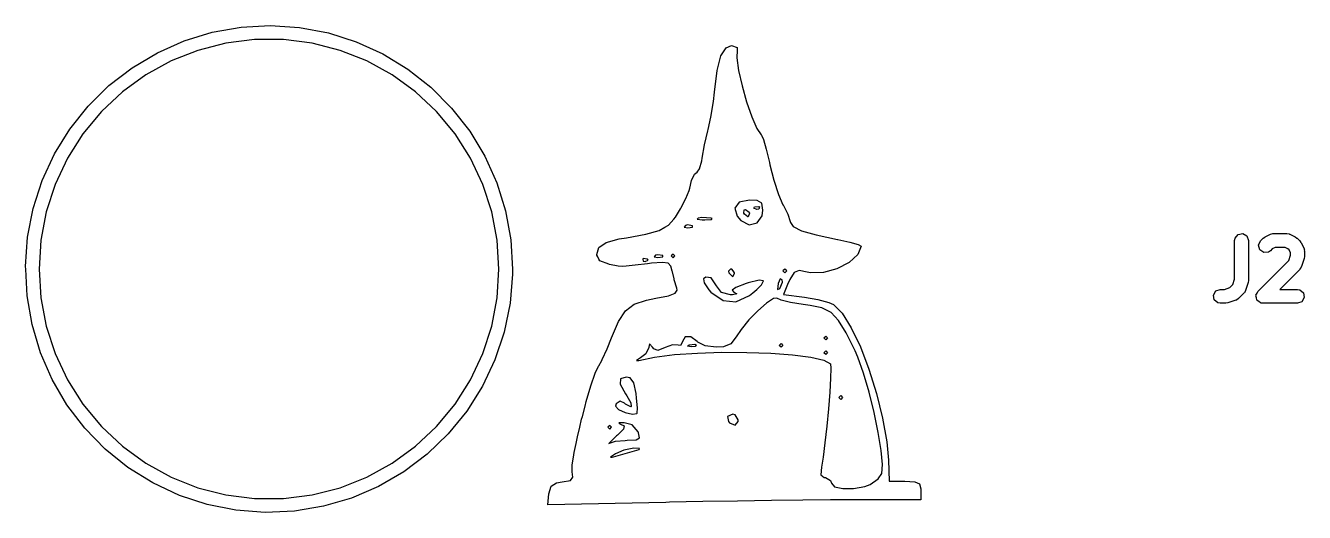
# Model space of a CAD drawing. Extents: x 83.3 to 116.7, y -116.6 to -83.3.
# Drawn here: x 83.39 to 97.12, y -88.61 to -83.39 of the extents above; entities that cross this region are included whole.
import ezdxf

# ---------------------------------------------------------------- set-up
doc = ezdxf.new("R2010")
doc.units = 0
doc.layers.add('BLACK', color=7, linetype='CONTINUOUS')

msp = doc.modelspace()

# ---------------------------------------------------------------- linework, layer by layer
at = {"layer": 'BLACK', "linetype": 'CONTINUOUS'}
for p, q in [((85.0885, -83.549), (85.3895, -83.4573)), ((85.3895, -83.4573), (85.6994, -83.4023)), ((85.6994, -83.4023), (86.0137, -83.385)), ((86.0137, -83.385), (86.3277, -83.4056)), ((86.3277, -83.4056), (86.6371, -83.4638)), ((86.6371, -83.4638), (86.9371, -83.5587)), ((84.8006, -83.6763), (85.0885, -83.549)), ((85.2368, -83.651), (84.9484, -83.7652)), ((85.5372, -83.5739), (85.2368, -83.651)), ((85.8449, -83.535), (85.5372, -83.5739)), ((86.1551, -83.535), (85.8449, -83.535)), ((86.4628, -83.5739), (86.1551, -83.535)), ((86.7632, -83.651), (86.4628, -83.5739)), ((87.0516, -83.7652), (86.7632, -83.651)), ((86.9371, -83.5587), (87.2236, -83.689)), ((90.8536, -83.7102), (90.9085, -83.6227)), ((90.9085, -83.6227), (90.9674, -83.6)), ((90.9674, -83.6), (91.0264, -83.6193)), ((91.0291, -83.6506), (91.0242, -83.7332)), ((91.0264, -83.6193), (91.0291, -83.6506)), ((84.5302, -83.8372), (84.8006, -83.6763)), ((84.9484, -83.7652), (84.6766, -83.9146)), ((87.3234, -83.9146), (87.0516, -83.7652)), ((87.2236, -83.689), (87.4924, -83.8527)), ((90.8125, -83.8678), (90.8536, -83.7102)), ((91.0242, -83.7332), (91.0434, -83.8677)), ((84.281, -84.0294), (84.5302, -83.8372)), ((84.6766, -83.9146), (84.4256, -84.0969)), ((87.5744, -84.0969), (87.3234, -83.9146)), ((87.4924, -83.8527), (87.7396, -84.0475)), ((90.7836, -84.1), (90.8125, -83.8678)), ((91.0434, -83.8677), (91.0805, -84.0322)), ((84.0567, -84.2502), (84.281, -84.0294)), ((87.7396, -84.0475), (87.9615, -84.2707)), ((91.0805, -84.0322), (91.1294, -84.2054)), ((84.4256, -84.0969), (84.1995, -84.3093)), ((87.8005, -84.3093), (87.5744, -84.0969)), ((90.7726, -84.201), (90.7836, -84.1)), ((83.8605, -84.4964), (84.0567, -84.2502)), ((84.1995, -84.3093), (84.0018, -84.5482)), ((87.9982, -84.5482), (87.8005, -84.3093)), ((87.9615, -84.2707), (88.1551, -84.5188)), ((90.7467, -84.3673), (90.7726, -84.201)), ((91.1294, -84.2054), (91.184, -84.3655)), ((90.7173, -84.5), (90.7467, -84.3673)), ((91.184, -84.3655), (91.2381, -84.4909)), ((83.6954, -84.7643), (83.8605, -84.4964)), ((84.0018, -84.5482), (83.8356, -84.8101)), ((88.1644, -84.8101), (87.9982, -84.5482)), ((88.1551, -84.5188), (88.3174, -84.7885)), ((90.6773, -84.6666), (90.7131, -84.5154)), ((90.7131, -84.5154), (90.7173, -84.5)), ((91.2381, -84.4909), (91.2857, -84.5601)), ((91.2857, -84.5601), (91.2877, -84.5616)), ((91.2877, -84.5616), (91.3097, -84.6086)), ((91.3097, -84.6086), (91.3407, -84.7132)), ((90.6517, -84.81), (90.6773, -84.6666)), ((91.3407, -84.7132), (91.3745, -84.8544)), ((83.5636, -85.0501), (83.6954, -84.7643)), ((83.8356, -84.8101), (83.7036, -85.0908)), ((88.2964, -85.0908), (88.1644, -84.8101)), ((88.3174, -84.7885), (88.4462, -85.0757)), ((90.6245, -84.9247), (90.6475, -84.8372)), ((90.6475, -84.8372), (90.6517, -84.81)), ((91.3745, -84.8544), (91.3801, -84.8806)), ((91.3801, -84.8806), (91.422, -85.0471)), ((90.5362, -85.0496), (90.5702, -84.981)), ((90.5702, -84.981), (90.5985, -84.96)), ((90.5985, -84.96), (90.6245, -84.9247)), ((83.4672, -85.3497), (83.5636, -85.0501)), ((83.7036, -85.0908), (83.6077, -85.3858)), ((88.3923, -85.3858), (88.2964, -85.0908)), ((88.4462, -85.0757), (88.5395, -85.3762)), ((90.4756, -85.2413), (90.5125, -85.1578)), ((90.5125, -85.1578), (90.5208, -85.1302)), ((90.5208, -85.1302), (90.5362, -85.0496)), ((91.422, -85.0471), (91.4722, -85.2009)), ((90.4237, -85.3452), (90.4756, -85.2413)), ((91.049, -85.2836), (91.0024, -85.3452)), ((91.1605, -85.26), (91.049, -85.2836)), ((91.2443, -85.265), (91.1605, -85.26)), ((91.2913, -85.2943), (91.2443, -85.265)), ((91.304, -85.3663), (91.2913, -85.2943)), ((91.4722, -85.2009), (91.5202, -85.3093)), ((83.4074, -85.6587), (83.4672, -85.3497)), ((83.6077, -85.3858), (83.5496, -85.6904)), ((88.4504, -85.6904), (88.3923, -85.3858)), ((88.5395, -85.3762), (88.5961, -85.6858)), ((90.3659, -85.4447), (90.4193, -85.3541)), ((90.4193, -85.3541), (90.4237, -85.3452)), ((91.0024, -85.3452), (91.0269, -85.4308)), ((91.0269, -85.4308), (91.0664, -85.4773)), ((91.1, -85.4), (91.1032, -85.3631)), ((91.1082, -85.412), (91.1, -85.4)), ((91.1032, -85.3631), (91.1176, -85.36)), ((91.1424, -85.44), (91.1082, -85.412)), ((91.1176, -85.36), (91.1584, -85.389)), ((91.16, -85.4), (91.1464, -85.439)), ((91.1584, -85.389), (91.16, -85.4)), ((91.2071, -85.3454), (91.2133, -85.3333)), ((91.24, -85.36), (91.2071, -85.3454)), ((91.2133, -85.3333), (91.2608, -85.3285)), ((91.2612, -85.3571), (91.24, -85.36)), ((91.2431, -85.504), (91.2966, -85.4283)), ((91.2608, -85.3285), (91.2667, -85.3333)), ((91.2667, -85.3333), (91.2612, -85.3571)), ((91.2966, -85.4283), (91.304, -85.3663)), ((91.5202, -85.3093), (91.5213, -85.3112)), ((91.5213, -85.3112), (91.5727, -85.4117)), ((91.5727, -85.4117), (91.5991, -85.4893)), ((90.1905, -85.5851), (90.2509, -85.5504)), ((90.2509, -85.5504), (90.2911, -85.5274)), ((90.2911, -85.5274), (90.3484, -85.464)), ((90.3484, -85.464), (90.3659, -85.4447)), ((90.4725, -85.5327), (90.4573, -85.5504)), ((90.4573, -85.5504), (90.4967, -85.5568)), ((90.4956, -85.5263), (90.4725, -85.5327)), ((90.5492, -85.5358), (90.4956, -85.5263)), ((90.4967, -85.5568), (90.5485, -85.5495)), ((90.5485, -85.5495), (90.5492, -85.5358)), ((90.61, -85.4524), (90.5975, -85.464)), ((90.5975, -85.464), (90.6529, -85.4703)), ((90.6486, -85.4462), (90.61, -85.4524)), ((90.75, -85.4524), (90.6486, -85.4462)), ((90.6529, -85.4703), (90.68, -85.4707)), ((90.68, -85.4707), (90.7528, -85.4665)), ((90.7613, -85.4562), (90.75, -85.4524)), ((90.7528, -85.4665), (90.7613, -85.4562)), ((91.0664, -85.4773), (91.1583, -85.5241)), ((91.1464, -85.439), (91.1424, -85.44)), ((91.1583, -85.5241), (91.2431, -85.504)), ((91.5991, -85.4893), (91.6, -85.4992)), ((91.6, -85.4992), (91.6285, -85.5442)), ((91.6285, -85.5442), (91.7181, -85.5883)), ((83.3851, -85.9726), (83.4074, -85.6587)), ((83.5496, -85.6904), (83.5301, -86)), ((88.4699, -86), (88.4504, -85.6904)), ((88.5961, -85.6858), (88.615, -86)), ((89.6198, -85.7164), (89.7608, -85.6772)), ((89.7608, -85.6772), (89.84, -85.6637)), ((89.84, -85.6637), (90.0462, -85.6273)), ((90.0462, -85.6273), (90.1905, -85.5851)), ((91.7181, -85.5883), (91.8751, -85.6335)), ((91.8751, -85.6335), (92.1056, -85.6822)), ((92.1056, -85.6822), (92.11, -85.6831)), ((92.11, -85.6831), (92.2388, -85.7112)), ((92.2388, -85.7112), (92.329, -85.738)), ((96.3709, -85.6935), (96.3754, -85.6678)), ((96.3709, -86.1099), (96.3709, -85.6935)), ((96.3754, -85.6678), (96.4084, -85.6285)), ((96.4084, -85.6285), (96.4589, -85.6196)), ((96.4589, -85.6196), (96.5033, -85.6453)), ((96.5033, -85.6453), (96.5209, -85.6935)), ((96.5209, -85.6935), (96.5209, -86.1221)), ((96.6283, -85.7441), (96.65, -85.6976)), ((96.65, -85.6976), (96.6785, -85.669)), ((96.6785, -85.669), (96.6969, -85.6562)), ((96.6969, -85.6562), (96.698, -85.655)), ((96.698, -85.655), (96.7552, -85.6264)), ((96.7552, -85.6264), (96.7801, -85.619)), ((96.7801, -85.619), (96.7845, -85.62)), ((96.7845, -85.62), (96.7887, -85.6185)), ((96.7887, -85.6185), (96.9316, -85.6185)), ((96.9316, -85.6185), (96.9572, -85.623)), ((96.9572, -85.623), (96.9607, -85.6259)), ((96.9607, -85.6259), (96.9651, -85.6264)), ((96.9651, -85.6264), (97.0223, -85.655)), ((97.0223, -85.655), (97.0403, -85.6683)), ((97.0403, -85.6683), (97.0417, -85.669)), ((97.0417, -85.669), (97.0703, -85.6976)), ((97.0703, -85.6976), (97.0832, -85.716)), ((89.52, -85.8424), (89.5431, -85.7694)), ((89.5202, -85.8503), (89.52, -85.8424)), ((89.5431, -85.7694), (89.6198, -85.7164)), ((90.1756, -85.8463), (90.1525, -85.8527)), ((90.2292, -85.8558), (90.1756, -85.8463)), ((90.34, -85.84), (90.32, -85.86)), ((90.36, -85.86), (90.34, -85.84)), ((92.3237, -85.8453), (92.2294, -85.9288)), ((92.36, -85.7563), (92.3237, -85.8453)), ((92.329, -85.738), (92.36, -85.7563)), ((96.6416, -85.7936), (96.6283, -85.7441)), ((96.6836, -85.8231), (96.6416, -85.7936)), ((96.7347, -85.8186), (96.6836, -85.8231)), ((96.756, -85.8037), (96.7347, -85.8186)), ((96.776, -85.7837), (96.756, -85.8037)), ((96.8064, -85.7685), (96.776, -85.7837)), ((96.9139, -85.7685), (96.8064, -85.7685)), ((96.9443, -85.7837), (96.9139, -85.7685)), ((96.9556, -85.795), (96.9443, -85.7837)), ((96.9709, -85.8255), (96.9556, -85.795)), ((96.9709, -85.8527), (96.9709, -85.8255)), ((97.0832, -85.716), (97.0844, -85.7171)), ((97.0844, -85.7171), (97.1129, -85.7742)), ((97.1129, -85.7742), (97.1204, -85.7992)), ((97.1204, -85.7992), (97.1193, -85.8036)), ((97.1193, -85.8036), (97.1209, -85.8078)), ((97.1209, -85.8078), (97.1209, -85.8649)), ((83.3865, -86), (83.3851, -85.9726)), ((89.5308, -85.8704), (89.5202, -85.8503)), ((89.5428, -85.8933), (89.5308, -85.8704)), ((89.5528, -85.9124), (89.5428, -85.8933)), ((89.65, -85.9494), (89.5528, -85.9124)), ((89.6586, -85.9513), (89.65, -85.9494)), ((89.7509, -85.9683), (89.6586, -85.9513)), ((89.8, -85.9733), (89.7509, -85.9683)), ((89.8365, -85.9688), (89.8, -85.9733)), ((89.933, -85.9579), (89.8365, -85.9688)), ((90.0647, -85.9435), (89.933, -85.9579)), ((90.0192, -85.8885), (90.0133, -85.8933)), ((90.0133, -85.8933), (90.0188, -85.9171)), ((90.0188, -85.9171), (90.04, -85.92)), ((90.0667, -85.8933), (90.0192, -85.8885)), ((90.04, -85.92), (90.0729, -85.9054)), ((90.1094, -85.9387), (90.0647, -85.9435)), ((90.0729, -85.9054), (90.0667, -85.8933)), ((90.2253, -85.9294), (90.1094, -85.9387)), ((90.1525, -85.8527), (90.1373, -85.8704)), ((90.1373, -85.8704), (90.1767, -85.8768)), ((90.1767, -85.8768), (90.2285, -85.8695)), ((90.2875, -85.9369), (90.2253, -85.9294)), ((90.2285, -85.8695), (90.229, -85.86)), ((90.229, -85.86), (90.2292, -85.8558)), ((90.3163, -85.9679), (90.2875, -85.9369)), ((90.3309, -86.0245), (90.3163, -85.9679)), ((90.32, -85.86), (90.34, -85.88)), ((90.34, -85.88), (90.36, -85.86)), ((92.2294, -85.9288), (92.0989, -85.9963)), ((96.6214, -86.2404), (96.9517, -85.9101)), ((96.9517, -85.9101), (96.9709, -85.8527)), ((97.0884, -85.9743), (97.076, -85.9972)), ((97.117, -85.8886), (97.0884, -85.9743)), ((97.1209, -85.8649), (97.117, -85.887)), ((97.117, -85.887), (97.117, -85.8886)), ((83.4008, -86.287), (83.3865, -86)), ((83.5301, -86), (83.5496, -86.3096)), ((88.4504, -86.3096), (88.4699, -86)), ((88.6144, -86.0548), (88.5889, -86.3685)), ((88.615, -86), (88.6144, -86.0548)), ((90.3319, -86.0286), (90.3309, -86.0245)), ((90.3504, -86.1072), (90.3319, -86.0286)), ((90.3527, -86.117), (90.3504, -86.1072)), ((90.3797, -86.2053), (90.3527, -86.117)), ((90.6914, -86.0878), (90.6661, -86.1072)), ((90.6661, -86.1072), (90.6734, -86.1501)), ((90.7503, -86.0947), (90.6914, -86.0878)), ((90.8073, -86.18), (90.7503, -86.0947)), ((90.9576, -86), (90.9337, -86.0245)), ((90.9337, -86.0245), (90.94, -86.04)), ((90.94, -86.04), (90.9759, -86.0782)), ((90.9692, -86.0015), (90.9576, -86)), ((90.984, -86.02), (90.9692, -86.0015)), ((90.9759, -86.0782), (90.9824, -86.08)), ((90.9824, -86.08), (90.9995, -86.0491)), ((91, -86.04), (90.984, -86.02)), ((90.9995, -86.0491), (91, -86.04)), ((91.2649, -86.1197), (91.1478, -86.1493)), ((91.3114, -86.1266), (91.2649, -86.1197)), ((91.4909, -86.1052), (91.4692, -86.1568)), ((91.5115, -86.1145), (91.4909, -86.1052)), ((91.5149, -86.1401), (91.5115, -86.1145)), ((91.54, -86), (91.52, -86.02)), ((91.52, -86.02), (91.54, -86.04)), ((91.56, -86.02), (91.54, -86)), ((91.54, -86.04), (91.56, -86.02)), ((91.5943, -86.1112), (91.5696, -86.1674)), ((91.6394, -86.0379), (91.5943, -86.1112)), ((91.6935, -86.0175), (91.6394, -86.0379)), ((91.781, -86.0345), (91.6935, -86.0175)), ((91.8165, -86.0418), (91.781, -86.0345)), ((91.954, -86.0375), (91.8165, -86.0418)), ((92.0989, -85.9963), (91.954, -86.0375)), ((96.3517, -86.1673), (96.3709, -86.1099)), ((96.5209, -86.1221), (96.517, -86.1441)), ((97.0703, -86.0037), (96.8555, -86.2185)), ((97.0722, -85.9996), (97.0703, -86.0037)), ((97.076, -85.9972), (97.0722, -85.9996)), ((90.2915, -86.2869), (90.3636, -86.2602)), ((90.3636, -86.2602), (90.3846, -86.2277)), ((90.3846, -86.2277), (90.3797, -86.2053)), ((90.6734, -86.1501), (90.7251, -86.2233)), ((90.7251, -86.2233), (90.7469, -86.2472)), ((90.7469, -86.2472), (90.8773, -86.3393)), ((90.8591, -86.2506), (90.8073, -86.18)), ((90.9564, -86.2772), (90.8591, -86.2506)), ((91.0122, -86.1983), (90.9741, -86.2284)), ((90.9741, -86.2284), (90.9937, -86.2472)), ((90.9937, -86.2472), (91.0233, -86.2673)), ((91.1237, -86.1569), (91.0122, -86.1983)), ((91.1478, -86.1493), (91.1237, -86.1569)), ((91.1606, -86.2848), (91.1969, -86.2564)), ((91.1969, -86.2564), (91.2378, -86.2185)), ((91.2378, -86.2185), (91.2883, -86.1716)), ((91.2883, -86.1716), (91.3114, -86.1266)), ((91.4692, -86.1568), (91.4602, -86.2185)), ((91.4602, -86.2185), (91.4849, -86.2111)), ((91.4849, -86.2111), (91.4867, -86.2093)), ((91.4867, -86.2093), (91.5149, -86.1401)), ((91.5696, -86.1674), (91.5241, -86.2748)), ((96.1434, -86.2805), (96.1691, -86.236)), ((96.1691, -86.236), (96.2173, -86.2185)), ((96.2173, -86.2185), (96.2623, -86.2185)), ((96.2623, -86.2185), (96.3196, -86.1994)), ((96.3196, -86.1994), (96.3517, -86.1673)), ((96.4703, -86.2608), (96.4132, -86.3179)), ((96.4722, -86.2567), (96.4703, -86.2608)), ((96.476, -86.2544), (96.4722, -86.2567)), ((96.4884, -86.2315), (96.476, -86.2544)), ((96.517, -86.1458), (96.4884, -86.2315)), ((96.517, -86.1441), (96.517, -86.1458)), ((96.6119, -86.2609), (96.6214, -86.2404)), ((96.8555, -86.2185), (97.0459, -86.2185)), ((97.0459, -86.2185), (97.0715, -86.223)), ((97.0715, -86.223), (97.1108, -86.256)), ((97.1108, -86.256), (97.1197, -86.3065)), ((83.4541, -86.5971), (83.4008, -86.287)), ((83.5496, -86.3096), (83.6077, -86.6142)), ((88.3923, -86.6142), (88.4504, -86.3096)), ((88.5889, -86.3685), (88.5259, -86.6768)), ((89.8287, -86.4502), (89.9219, -86.3793)), ((89.9219, -86.3793), (90.0527, -86.3351)), ((90.0527, -86.3351), (90.1541, -86.3148)), ((90.1541, -86.3148), (90.2915, -86.2869)), ((90.8773, -86.3393), (91.0155, -86.3519)), ((90.9784, -86.2763), (90.9564, -86.2772)), ((91.0233, -86.2673), (90.9784, -86.2763)), ((91.0155, -86.3519), (91.1606, -86.2848)), ((91.344, -86.3668), (91.251, -86.4487)), ((91.4175, -86.3166), (91.344, -86.3668)), ((91.4557, -86.3131), (91.4175, -86.3166)), ((91.4991, -86.3359), (91.4557, -86.3131)), ((91.6013, -86.3611), (91.4991, -86.3359)), ((91.5241, -86.2748), (91.7521, -86.3016)), ((91.7375, -86.3812), (91.6013, -86.3611)), ((91.8121, -86.3903), (91.7375, -86.3812)), ((91.7521, -86.3016), (91.8939, -86.3257)), ((91.9389, -86.4179), (91.8121, -86.3903)), ((91.8939, -86.3257), (92.0138, -86.3588)), ((92.0138, -86.3588), (92.064, -86.3812)), ((92.064, -86.3812), (92.1564, -86.4737)), ((96.1523, -86.331), (96.1434, -86.2805)), ((96.1916, -86.364), (96.1523, -86.331)), ((96.2173, -86.3685), (96.1916, -86.364)), ((96.2744, -86.3685), (96.2173, -86.3685)), ((96.276, -86.3679), (96.2744, -86.3685)), ((96.2981, -86.3646), (96.276, -86.3679)), ((96.3839, -86.3361), (96.2981, -86.3646)), ((96.3874, -86.3333), (96.3839, -86.3361)), ((96.3918, -86.3329), (96.3874, -86.3333)), ((96.4132, -86.3179), (96.3918, -86.3329)), ((96.5997, -86.2869), (96.6012, -86.2838)), ((96.6056, -86.3087), (96.5997, -86.2869)), ((96.6006, -86.2805), (96.6119, -86.2609)), ((96.6012, -86.2838), (96.6006, -86.2805)), ((96.6095, -86.331), (96.6056, -86.3087)), ((96.6121, -86.3332), (96.6095, -86.331)), ((96.613, -86.3365), (96.6121, -86.3332)), ((96.6315, -86.3494), (96.613, -86.3365)), ((96.6488, -86.364), (96.6315, -86.3494)), ((96.6534, -86.3648), (96.6488, -86.364)), ((96.655, -86.3659), (96.6534, -86.3648)), ((96.6583, -86.3656), (96.655, -86.3659)), ((96.6744, -86.3685), (96.6583, -86.3656)), ((97.0459, -86.3685), (96.6744, -86.3685)), ((97.0941, -86.3509), (97.0459, -86.3685)), ((97.1197, -86.3065), (97.0941, -86.3509)), ((89.7543, -86.5648), (89.8287, -86.4502)), ((91.251, -86.4487), (91.1543, -86.5476)), ((92.0361, -86.4675), (91.9389, -86.4179)), ((92.1182, -86.5523), (92.0361, -86.4675)), ((92.1564, -86.4737), (92.254, -86.6306)), ((83.5443, -86.8987), (83.4541, -86.5971)), ((83.6077, -86.6142), (83.7036, -86.9092)), ((88.2964, -86.9092), (88.3923, -86.6142)), ((89.6795, -86.74), (89.7543, -86.5648)), ((91.0696, -86.6484), (91.0158, -86.73)), ((91.1543, -86.5476), (91.0696, -86.6484)), ((92.1999, -86.6854), (92.1182, -86.5523)), ((92.254, -86.6306), (92.3514, -86.8368)), ((88.5259, -86.6768), (88.4263, -86.9754)), ((89.6322, -86.8563), (89.6795, -86.74)), ((90.0882, -86.802), (90.0807, -86.8393)), ((90.118, -86.8382), (90.0882, -86.802)), ((90.44, -86.7824), (90.4192, -86.8229)), ((90.4682, -86.7284), (90.44, -86.7796)), ((90.44, -86.7796), (90.44, -86.7824)), ((90.5304, -86.7284), (90.4682, -86.7284)), ((90.5125, -86.8127), (90.575, -86.8079)), ((90.6, -86.78), (90.5304, -86.7284)), ((90.575, -86.8079), (90.5892, -86.8158)), ((90.6049, -86.7853), (90.6, -86.78)), ((90.6853, -86.8245), (90.6049, -86.7853)), ((90.9606, -86.8053), (90.8817, -86.8359)), ((91.0158, -86.73), (90.9606, -86.8053)), ((91.48, -86.82), (91.5, -86.8)), ((91.5, -86.8), (91.52, -86.82)), ((91.96, -86.74), (91.98, -86.72)), ((91.98, -86.76), (91.96, -86.74)), ((91.98, -86.72), (92, -86.74)), ((92, -86.74), (91.98, -86.76)), ((92.2961, -86.88), (92.1999, -86.6854)), ((83.67, -87.1872), (83.5443, -86.8987)), ((83.7036, -86.9092), (83.8356, -87.1899)), ((88.1644, -87.1899), (88.2964, -86.9092)), ((89.5792, -86.9722), (89.6322, -86.8563)), ((89.9717, -86.9819), (90.1401, -86.9462)), ((90.048, -86.9097), (89.99, -86.9551)), ((90.0806, -86.8439), (90.048, -86.9097)), ((90.0807, -86.8393), (90.0806, -86.8439)), ((90.1333, -86.8589), (90.118, -86.8382)), ((90.1767, -86.8753), (90.1333, -86.8589)), ((90.1401, -86.9462), (90.3545, -86.92)), ((90.2536, -86.8434), (90.1767, -86.8753)), ((90.332, -86.8148), (90.2536, -86.8434)), ((90.3962, -86.8176), (90.332, -86.8148)), ((90.3545, -86.92), (90.6008, -86.903)), ((90.4192, -86.8229), (90.3962, -86.8176)), ((90.494, -86.8271), (90.5125, -86.8127)), ((90.5367, -86.8368), (90.494, -86.8271)), ((90.5772, -86.834), (90.5367, -86.8368)), ((90.5892, -86.8158), (90.5772, -86.834)), ((90.6008, -86.903), (90.8649, -86.8949)), ((90.8039, -86.84), (90.6853, -86.8245)), ((90.8817, -86.8359), (90.8039, -86.84)), ((90.8649, -86.8949), (91.1328, -86.8956)), ((91.1328, -86.8956), (91.3903, -86.9048)), ((91.3903, -86.9048), (91.6232, -86.9222)), ((91.5, -86.84), (91.48, -86.82)), ((91.52, -86.82), (91.5, -86.84)), ((91.6232, -86.9222), (91.8177, -86.9476)), ((91.8177, -86.9476), (91.9594, -86.9807)), ((91.96, -86.9), (91.98, -86.88)), ((91.98, -86.92), (91.96, -86.9)), ((91.98, -86.88), (92, -86.9)), ((92, -86.9), (91.98, -86.92)), ((92.3246, -86.9461), (92.2961, -86.88)), ((92.3855, -87.1187), (92.3246, -86.9461)), ((92.3514, -86.8368), (92.4435, -87.0776)), ((88.4263, -86.9754), (88.2915, -87.2598)), ((89.503, -87.1196), (89.5391, -87.0426)), ((89.5391, -87.0426), (89.541, -87.04)), ((89.541, -87.04), (89.5734, -86.9826)), ((89.5734, -86.9826), (89.5792, -86.9722)), ((89.99, -86.9551), (89.9474, -86.9826)), ((89.9474, -86.9826), (89.9717, -86.9819)), ((91.9594, -86.9807), (92.031, -87.0177)), ((92.031, -87.0177), (92.0355, -87.0634)), ((92.0355, -87.0634), (92.0322, -87.1711)), ((92.4435, -87.0776), (92.5249, -87.3378)), ((83.8295, -87.4585), (83.67, -87.1872)), ((83.8356, -87.1899), (84.0018, -87.4518)), ((87.9982, -87.4518), (88.1644, -87.1899)), ((89.4575, -87.2532), (89.503, -87.1196)), ((89.7734, -87.1785), (89.77, -87.2374)), ((89.8375, -87.16), (89.7734, -87.1785)), ((89.8802, -87.1701), (89.8375, -87.16)), ((89.9168, -87.2229), (89.8802, -87.1701)), ((92.0322, -87.1711), (92.0224, -87.323)), ((92.4448, -87.3233), (92.3855, -87.1187)), ((88.2915, -87.2598), (88.1236, -87.526)), ((89.4076, -87.4242), (89.4575, -87.2532)), ((89.77, -87.2374), (89.8275, -87.3419)), ((89.8275, -87.3419), (89.8427, -87.3638)), ((89.9417, -87.3375), (89.9168, -87.2229)), ((89.9484, -87.387), (89.9417, -87.3375)), ((92.0224, -87.323), (92.0079, -87.5017)), ((92.4987, -87.5418), (92.4448, -87.3233)), ((92.5249, -87.3378), (92.5904, -87.6026)), ((84.0205, -87.7087), (83.8295, -87.4585)), ((84.0018, -87.4518), (84.1995, -87.6907)), ((87.8005, -87.6907), (87.9982, -87.4518)), ((89.3656, -87.5844), (89.3944, -87.4746)), ((89.3944, -87.4746), (89.4076, -87.4242)), ((89.7278, -87.4471), (89.72, -87.4746)), ((89.72, -87.4746), (89.7521, -87.5096)), ((89.7731, -87.4185), (89.7278, -87.4471)), ((89.8196, -87.4393), (89.7731, -87.4185)), ((89.8283, -87.4508), (89.8196, -87.4393)), ((89.8851, -87.48), (89.8283, -87.4508)), ((89.8427, -87.3638), (89.8866, -87.439)), ((89.8907, -87.4783), (89.8851, -87.48)), ((89.8866, -87.439), (89.8907, -87.4783)), ((89.9573, -87.4917), (89.9484, -87.387)), ((89.9542, -87.5494), (89.9573, -87.4917)), ((92.12, -87.38), (92.14, -87.36)), ((92.14, -87.4), (92.12, -87.38)), ((92.14, -87.36), (92.16, -87.38)), ((92.16, -87.38), (92.14, -87.4)), ((88.1236, -87.526), (87.9249, -87.77)), ((89.3374, -87.7), (89.3578, -87.6138)), ((89.3578, -87.6138), (89.3656, -87.5844)), ((89.7521, -87.5096), (89.825, -87.5418)), ((89.825, -87.5418), (89.9033, -87.5601)), ((89.9033, -87.5601), (89.9517, -87.5532)), ((89.9517, -87.5532), (89.9542, -87.5494)), ((90.98, -87.56), (90.9249, -87.5844)), ((90.9249, -87.5844), (90.9348, -87.6397)), ((91.008, -87.567), (90.98, -87.56)), ((91.04, -87.62), (91.008, -87.567)), ((91.0387, -87.6372), (91.04, -87.62)), ((92.0079, -87.5017), (91.9902, -87.6895)), ((92.5432, -87.7562), (92.4987, -87.5418)), ((92.5904, -87.6026), (92.6349, -87.857)), ((84.2401, -87.9341), (84.0205, -87.7087)), ((84.1995, -87.6907), (84.4256, -87.9031)), ((87.5744, -87.9031), (87.8005, -87.6907)), ((87.9249, -87.77), (87.6983, -87.9885)), ((89.313, -87.8029), (89.3374, -87.7)), ((89.66, -87.68), (89.64, -87.7)), ((89.64, -87.7), (89.66, -87.72)), ((89.68, -87.7), (89.66, -87.68)), ((89.66, -87.72), (89.68, -87.7)), ((89.8067, -87.7192), (89.7428, -87.7842)), ((89.8157, -87.6528), (89.7571, -87.6535)), ((89.7571, -87.6535), (89.7679, -87.6647)), ((89.7679, -87.6647), (89.774, -87.6665)), ((89.774, -87.6665), (89.8152, -87.6858)), ((89.8152, -87.6858), (89.8067, -87.7192)), ((89.9017, -87.6743), (89.8157, -87.6528)), ((89.9644, -87.75), (89.9017, -87.6743)), ((89.968, -87.7601), (89.9644, -87.75)), ((89.9778, -87.8136), (89.968, -87.7601)), ((90.9348, -87.6397), (90.9467, -87.6533)), ((90.9467, -87.6533), (91.0052, -87.6788)), ((91.0052, -87.6788), (91.0387, -87.6372)), ((91.9902, -87.6895), (91.9707, -87.8689)), ((92.5744, -87.9486), (92.5432, -87.7562)), ((84.4256, -87.9031), (84.6766, -88.0854)), ((87.3234, -88.0854), (87.5744, -87.9031)), ((89.278, -87.9727), (89.2983, -87.8741)), ((89.2983, -87.8741), (89.313, -87.8029)), ((89.6698, -87.8526), (89.6501, -87.8741)), ((89.6501, -87.8741), (89.6564, -87.87)), ((89.6564, -87.87), (89.7199, -87.8503)), ((89.7324, -87.7937), (89.6698, -87.8526)), ((89.7199, -87.8503), (89.8251, -87.8403)), ((89.7428, -87.7842), (89.7324, -87.7937)), ((89.8251, -87.8403), (89.8467, -87.84)), ((89.8467, -87.84), (89.9433, -87.8357)), ((89.9433, -87.8357), (89.9778, -87.8136)), ((91.9707, -87.8689), (91.9511, -88.0222)), ((92.6349, -87.857), (92.6521, -88.0547)), ((84.4852, -88.1316), (84.2401, -87.9341)), ((87.6983, -87.9885), (87.4471, -88.1781)), ((89.2573, -88.104), (89.2703, -88.0211)), ((89.2703, -88.0211), (89.278, -87.9727)), ((89.72, -87.9842), (89.6668, -88.0211)), ((89.6668, -88.0211), (89.6851, -88.0227)), ((89.6851, -88.0227), (89.7, -88.0178)), ((89.7, -88.0178), (89.7985, -87.9872)), ((89.81, -87.9447), (89.72, -87.9842)), ((89.7985, -87.9872), (89.9, -87.9591)), ((89.92, -87.9255), (89.81, -87.9447)), ((89.9, -87.9591), (89.9758, -87.9378)), ((89.9775, -87.9286), (89.92, -87.9255)), ((89.9758, -87.9378), (89.9775, -87.9286)), ((91.9511, -88.0222), (91.9332, -88.13)), ((92.5885, -88.1009), (92.5744, -87.9486)), ((84.7522, -88.2981), (84.4852, -88.1316)), ((84.6766, -88.0854), (84.9484, -88.2348)), ((87.0516, -88.2348), (87.3234, -88.0854)), ((87.4471, -88.1781), (87.175, -88.3362)), ((89.2559, -88.178), (89.2573, -88.104)), ((89.2647, -88.2351), (89.2559, -88.178)), ((91.9332, -88.13), (91.9278, -88.2118)), ((92.5815, -88.1953), (92.5885, -88.1009)), ((92.6521, -88.0547), (92.66, -88.2799)), ((85.0374, -88.4314), (84.7522, -88.2981)), ((84.9484, -88.2348), (85.2368, -88.349)), ((86.7632, -88.349), (87.0516, -88.2348)), ((89.029, -88.3333), (89.0878, -88.2969)), ((89.0878, -88.2969), (89.1501, -88.2875)), ((89.1501, -88.2875), (89.2377, -88.2717)), ((89.2377, -88.2717), (89.2647, -88.2351)), ((91.9278, -88.2118), (91.9634, -88.2394)), ((91.9634, -88.2394), (91.9753, -88.24)), ((91.9753, -88.24), (92.0313, -88.27)), ((92.0313, -88.27), (92.04, -88.3)), ((92.04, -88.3), (92.0748, -88.3393)), ((92.3999, -88.335), (92.4573, -88.3139)), ((92.4573, -88.3139), (92.5412, -88.2545)), ((92.5412, -88.2545), (92.5815, -88.1953)), ((92.66, -88.2799), (92.83, -88.2799)), ((92.83, -88.2799), (92.9371, -88.2847)), ((92.9371, -88.2847), (92.9864, -88.3076)), ((92.9864, -88.3076), (92.9997, -88.3614)), ((85.3364, -88.5294), (85.0374, -88.4314)), ((85.2368, -88.349), (85.5372, -88.4261)), ((85.5372, -88.4261), (85.8449, -88.465)), ((86.1551, -88.465), (86.4628, -88.4261)), ((86.4628, -88.4261), (86.7632, -88.349)), ((87.175, -88.3362), (86.8858, -88.4604)), ((88.9934, -88.5331), (89.0067, -88.4165)), ((89.0067, -88.4165), (89.029, -88.3333)), ((92.0748, -88.3393), (92.1627, -88.3588)), ((92.1627, -88.3588), (92.2793, -88.3577)), ((92.2793, -88.3577), (92.3999, -88.335)), ((92.9997, -88.3614), (93, -88.38)), ((93, -88.38), (93, -88.48)), ((85.6451, -88.5908), (85.3364, -88.5294)), ((85.9589, -88.6147), (85.6451, -88.5908)), ((85.8449, -88.465), (86.1551, -88.465)), ((86.5838, -88.549), (86.2733, -88.6007)), ((86.8858, -88.4604), (86.5838, -88.549)), ((90.2632, -88.5065), (88.9934, -88.5331)), ((90.3021, -88.5057), (90.2632, -88.5065)), ((90.6606, -88.4989), (90.3021, -88.5057)), ((91.0312, -88.4927), (90.6606, -88.4989)), ((91.3956, -88.4875), (91.0312, -88.4927)), ((91.7352, -88.4835), (91.3956, -88.4875)), ((92.0316, -88.4809), (91.7352, -88.4835)), ((92.2665, -88.48), (92.0316, -88.4809)), ((93, -88.48), (92.2665, -88.48)), ((86.2733, -88.6007), (85.9589, -88.6147))]:
    msp.add_line(p, q, dxfattribs=at)

doc.saveas('drawing.dxf')
